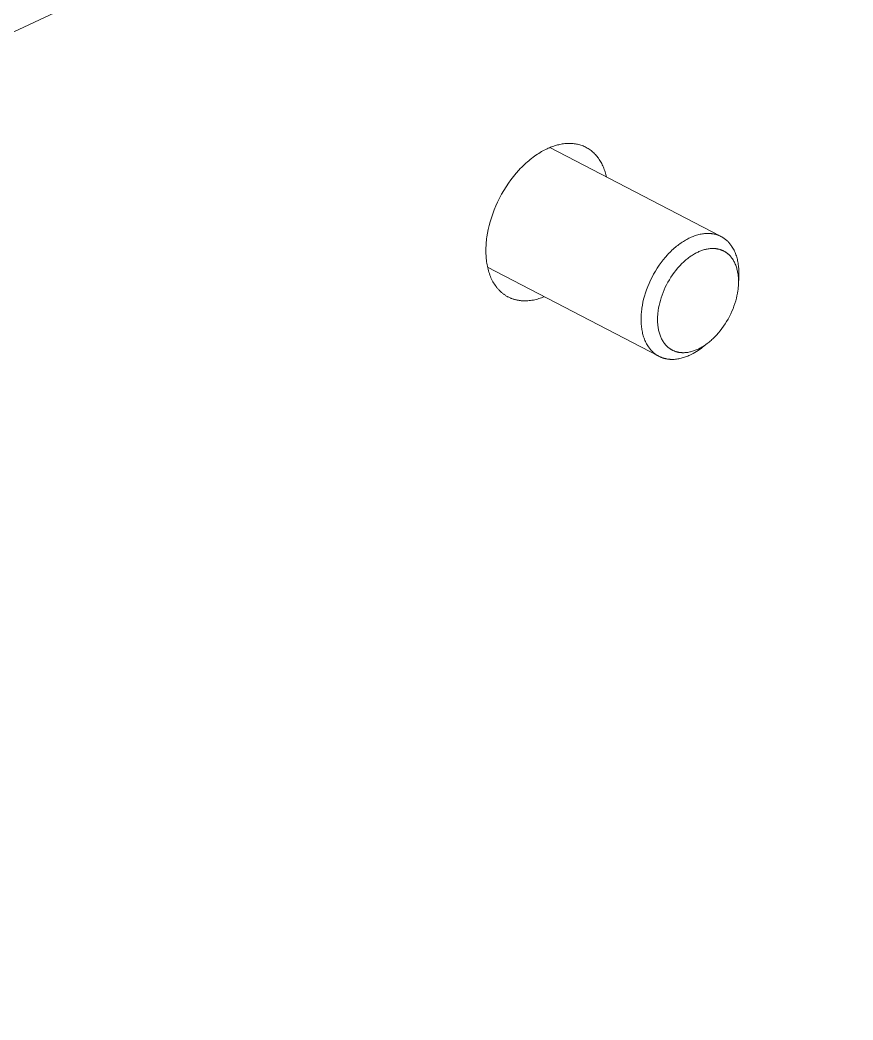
# Model space of a CAD drawing. Header units: millimetres. Extents: x -507 to 4570, y -12 to 3479.
# Drawn here: x 4308.1 to 4344.68, y 1461.96 to 1505.88 of the extents above; entities that cross this region are included whole.
import ezdxf

# ---------------------------------------------------------------- set-up
doc = ezdxf.new("R2010")
doc.units = ezdxf.units.MM
doc.layers.add('ZANO_R', color=7, linetype='Continuous', lineweight=0)

msp = doc.modelspace()

# ---------------------------------------------------------------- linework, layer by layer
at = {"layer": 'ZANO_R'}
for p, q in [((4344.68, 1522.625), (4108.25, 1411.923)), ((4331.005, 1500.1), (4331.066, 1500.135)), ((4331.066, 1500.135), (4331.127, 1500.167)), ((4331.127, 1500.167), (4331.187, 1500.198)), ((4331.187, 1500.198), (4331.247, 1500.226)), ((4331.247, 1500.226), (4331.297, 1500.249)), ((4331.297, 1500.249), (4331.347, 1500.271)), ((4331.347, 1500.271), (4331.398, 1500.292)), ((4331.369, 1500.281), (4338.835, 1496.399)), ((4331.398, 1500.292), (4331.449, 1500.312)), ((4331.449, 1500.312), (4331.5, 1500.331)), ((4331.5, 1500.331), (4331.551, 1500.348)), ((4331.551, 1500.348), (4331.603, 1500.365)), ((4331.603, 1500.365), (4331.655, 1500.38)), ((4331.655, 1500.38), (4331.707, 1500.394)), ((4331.707, 1500.394), (4331.76, 1500.407)), ((4331.76, 1500.407), (4331.812, 1500.419)), ((4331.812, 1500.419), (4331.865, 1500.429)), ((4331.865, 1500.429), (4331.917, 1500.438)), ((4331.917, 1500.438), (4331.97, 1500.446)), ((4331.97, 1500.446), (4332.022, 1500.452)), ((4332.022, 1500.452), (4332.075, 1500.457)), ((4332.075, 1500.457), (4332.127, 1500.461)), ((4332.127, 1500.461), (4332.18, 1500.463)), ((4332.18, 1500.463), (4332.232, 1500.463)), ((4332.232, 1500.463), (4332.284, 1500.462)), ((4332.284, 1500.462), (4332.335, 1500.46)), ((4332.335, 1500.46), (4332.387, 1500.456)), ((4332.387, 1500.456), (4332.438, 1500.45)), ((4332.438, 1500.45), (4332.489, 1500.443)), ((4332.489, 1500.443), (4332.539, 1500.434)), ((4332.539, 1500.434), (4332.589, 1500.424)), ((4332.589, 1500.424), (4332.638, 1500.412)), ((4332.638, 1500.412), (4332.687, 1500.399)), ((4332.687, 1500.399), (4332.736, 1500.384)), ((4332.736, 1500.384), (4332.783, 1500.367)), ((4332.783, 1500.367), (4332.83, 1500.349)), ((4332.83, 1500.349), (4332.877, 1500.329)), ((4332.877, 1500.329), (4332.923, 1500.307)), ((4332.923, 1500.307), (4332.968, 1500.284)), ((4332.968, 1500.284), (4333.012, 1500.26)), ((4333.012, 1500.26), (4333.056, 1500.234)), ((4333.056, 1500.234), (4333.098, 1500.206)), ((4333.098, 1500.206), (4333.14, 1500.177)), ((4333.14, 1500.177), (4333.181, 1500.146)), ((4333.181, 1500.146), (4333.221, 1500.114)), ((4330.382, 1499.65), (4330.445, 1499.704)), ((4330.445, 1499.704), (4330.507, 1499.756)), ((4330.507, 1499.756), (4330.57, 1499.806)), ((4330.57, 1499.806), (4330.633, 1499.854)), ((4330.633, 1499.854), (4330.695, 1499.9)), ((4330.695, 1499.9), (4330.758, 1499.944)), ((4330.758, 1499.944), (4330.82, 1499.986)), ((4330.82, 1499.986), (4330.882, 1500.026)), ((4330.882, 1500.026), (4330.944, 1500.064)), ((4330.944, 1500.064), (4331.005, 1500.1)), ((4333.221, 1500.114), (4333.26, 1500.08)), ((4333.26, 1500.08), (4333.298, 1500.045)), ((4333.298, 1500.045), (4333.335, 1500.009)), ((4333.335, 1500.009), (4333.372, 1499.971)), ((4333.372, 1499.971), (4333.407, 1499.932)), ((4333.407, 1499.932), (4333.441, 1499.892)), ((4333.441, 1499.892), (4333.473, 1499.85)), ((4333.473, 1499.85), (4333.505, 1499.807)), ((4333.505, 1499.807), (4333.536, 1499.763)), ((4333.536, 1499.763), (4333.565, 1499.718)), ((4333.565, 1499.718), (4333.594, 1499.671)), ((4329.893, 1499.154), (4330.013, 1499.289)), ((4330.013, 1499.289), (4330.073, 1499.354)), ((4330.073, 1499.354), (4330.134, 1499.417)), ((4330.134, 1499.417), (4330.196, 1499.478)), ((4330.196, 1499.478), (4330.258, 1499.537)), ((4330.258, 1499.537), (4330.32, 1499.595)), ((4330.32, 1499.595), (4330.382, 1499.65)), ((4333.594, 1499.671), (4333.621, 1499.624)), ((4333.621, 1499.624), (4333.647, 1499.575)), ((4333.647, 1499.575), (4333.672, 1499.526)), ((4333.672, 1499.526), (4333.696, 1499.475)), ((4333.696, 1499.475), (4333.719, 1499.424)), ((4333.719, 1499.424), (4333.74, 1499.372)), ((4333.74, 1499.372), (4333.76, 1499.319)), ((4333.76, 1499.319), (4333.779, 1499.265)), ((4333.779, 1499.265), (4333.797, 1499.211)), ((4329.553, 1498.713), (4329.663, 1498.866)), ((4329.663, 1498.866), (4329.776, 1499.013)), ((4329.776, 1499.013), (4329.893, 1499.154)), ((4333.797, 1499.211), (4333.814, 1499.156)), ((4333.814, 1499.156), (4333.83, 1499.1)), ((4333.83, 1499.1), (4333.844, 1499.044)), ((4333.844, 1499.044), (4333.857, 1498.987)), ((4329.251, 1498.228), (4329.347, 1498.393)), ((4329.347, 1498.393), (4329.448, 1498.555)), ((4329.448, 1498.555), (4329.553, 1498.713)), ((4329.076, 1497.888), (4329.161, 1498.059)), ((4329.161, 1498.059), (4329.251, 1498.228)), ((4328.86, 1497.367), (4328.926, 1497.541)), ((4328.926, 1497.541), (4328.998, 1497.715)), ((4328.998, 1497.715), (4329.076, 1497.888)), ((4328.748, 1497.021), (4328.801, 1497.194)), ((4328.801, 1497.194), (4328.86, 1497.367)), ((4328.631, 1496.516), (4328.664, 1496.682)), ((4328.664, 1496.682), (4328.703, 1496.85)), ((4328.703, 1496.85), (4328.748, 1497.021)), ((4328.577, 1496.118), (4328.585, 1496.196)), ((4328.585, 1496.196), (4328.594, 1496.274)), ((4328.594, 1496.274), (4328.605, 1496.354)), ((4328.605, 1496.354), (4328.631, 1496.516)), ((4337.281, 1496.189), (4337.232, 1496.158)), ((4337.33, 1496.218), (4337.281, 1496.189)), ((4337.379, 1496.245), (4337.33, 1496.218)), ((4337.428, 1496.271), (4337.379, 1496.245)), ((4337.476, 1496.296), (4337.428, 1496.271)), ((4337.523, 1496.319), (4337.476, 1496.296)), ((4337.571, 1496.34), (4337.523, 1496.319)), ((4337.619, 1496.361), (4337.571, 1496.34)), ((4337.668, 1496.38), (4337.619, 1496.361)), ((4337.716, 1496.399), (4337.668, 1496.38)), ((4337.766, 1496.416), (4337.716, 1496.399)), ((4337.815, 1496.431), (4337.766, 1496.416)), ((4337.865, 1496.446), (4337.815, 1496.431)), ((4337.914, 1496.459), (4337.865, 1496.446)), ((4337.964, 1496.47), (4337.914, 1496.459)), ((4338.014, 1496.48), (4337.964, 1496.47)), ((4338.065, 1496.489), (4338.014, 1496.48)), ((4338.115, 1496.496), (4338.065, 1496.489)), ((4338.165, 1496.501), (4338.115, 1496.496)), ((4338.215, 1496.505), (4338.165, 1496.501)), ((4338.265, 1496.508), (4338.215, 1496.505)), ((4338.315, 1496.508), (4338.265, 1496.508)), ((4338.364, 1496.507), (4338.315, 1496.508)), ((4338.389, 1496.506), (4338.364, 1496.507)), ((4338.413, 1496.504), (4338.389, 1496.506)), ((4338.438, 1496.502), (4338.413, 1496.504)), ((4338.462, 1496.499), (4338.438, 1496.502)), ((4338.486, 1496.496), (4338.462, 1496.499)), ((4338.511, 1496.493), (4338.486, 1496.496)), ((4338.535, 1496.489), (4338.511, 1496.493)), ((4338.559, 1496.485), (4338.535, 1496.489)), ((4338.582, 1496.48), (4338.559, 1496.485)), ((4338.606, 1496.475), (4338.582, 1496.48)), ((4338.63, 1496.469), (4338.606, 1496.475)), ((4338.653, 1496.463), (4338.63, 1496.469)), ((4338.676, 1496.456), (4338.653, 1496.463)), ((4338.7, 1496.449), (4338.676, 1496.456)), ((4338.722, 1496.442), (4338.7, 1496.449)), ((4338.745, 1496.434), (4338.722, 1496.442)), ((4338.768, 1496.425), (4338.745, 1496.434)), ((4338.79, 1496.416), (4338.768, 1496.425)), ((4338.813, 1496.407), (4338.79, 1496.416)), ((4338.835, 1496.397), (4338.813, 1496.407)), ((4338.856, 1496.387), (4338.835, 1496.397)), ((4338.878, 1496.376), (4338.856, 1496.387)), ((4338.9, 1496.365), (4338.878, 1496.376)), ((4338.921, 1496.354), (4338.9, 1496.365)), ((4338.942, 1496.342), (4338.921, 1496.354)), ((4338.963, 1496.329), (4338.942, 1496.342)), ((4338.983, 1496.317), (4338.963, 1496.329)), ((4339.003, 1496.303), (4338.983, 1496.317)), ((4339.023, 1496.289), (4339.003, 1496.303)), ((4339.043, 1496.275), (4339.023, 1496.289)), ((4339.063, 1496.261), (4339.043, 1496.275)), ((4339.082, 1496.246), (4339.063, 1496.261)), ((4339.101, 1496.23), (4339.082, 1496.246)), ((4339.12, 1496.214), (4339.101, 1496.23)), ((4339.138, 1496.198), (4339.12, 1496.214)), ((4339.156, 1496.182), (4339.138, 1496.198)), ((4339.174, 1496.164), (4339.156, 1496.182)), ((4328.56, 1495.819), (4328.563, 1495.892)), ((4328.56, 1495.747), (4328.56, 1495.819)), ((4328.56, 1495.678), (4328.56, 1495.747)), ((4328.563, 1495.892), (4328.566, 1495.966)), ((4328.566, 1495.966), (4328.571, 1496.041)), ((4328.571, 1496.041), (4328.577, 1496.118)), ((4336.732, 1495.767), (4336.683, 1495.72)), ((4336.782, 1495.813), (4336.732, 1495.767)), ((4336.832, 1495.858), (4336.782, 1495.813)), ((4336.882, 1495.901), (4336.832, 1495.858)), ((4336.932, 1495.942), (4336.882, 1495.901)), ((4336.982, 1495.982), (4336.932, 1495.942)), ((4337.032, 1496.02), (4336.982, 1495.982)), ((4337.082, 1496.057), (4337.032, 1496.02)), ((4337.132, 1496.092), (4337.082, 1496.057)), ((4337.182, 1496.126), (4337.132, 1496.092)), ((4337.232, 1496.158), (4337.182, 1496.126)), ((4337.915, 1495.709), (4337.955, 1495.726)), ((4337.955, 1495.726), (4337.995, 1495.742)), ((4337.995, 1495.742), (4338.035, 1495.757)), ((4338.035, 1495.757), (4338.076, 1495.771)), ((4338.076, 1495.771), (4338.117, 1495.784)), ((4338.117, 1495.784), (4338.158, 1495.796)), ((4338.158, 1495.796), (4338.199, 1495.807)), ((4338.199, 1495.807), (4338.24, 1495.816)), ((4338.24, 1495.816), (4338.282, 1495.824)), ((4338.282, 1495.824), (4338.323, 1495.832)), ((4338.323, 1495.832), (4338.365, 1495.837)), ((4338.365, 1495.837), (4338.406, 1495.842)), ((4338.406, 1495.842), (4338.448, 1495.845)), ((4338.448, 1495.845), (4338.489, 1495.847)), ((4338.489, 1495.847), (4338.53, 1495.847)), ((4338.53, 1495.847), (4338.571, 1495.846)), ((4338.571, 1495.846), (4338.591, 1495.845)), ((4338.591, 1495.845), (4338.612, 1495.844)), ((4338.612, 1495.844), (4338.632, 1495.842)), ((4338.632, 1495.842), (4338.652, 1495.84)), ((4338.652, 1495.84), (4338.672, 1495.838)), ((4338.672, 1495.838), (4338.692, 1495.835)), ((4338.692, 1495.835), (4338.712, 1495.832)), ((4338.712, 1495.832), (4338.732, 1495.828)), ((4338.732, 1495.828), (4338.752, 1495.824)), ((4338.752, 1495.824), (4338.771, 1495.82)), ((4338.771, 1495.82), (4338.791, 1495.815)), ((4338.791, 1495.815), (4338.81, 1495.81)), ((4338.81, 1495.81), (4338.829, 1495.804)), ((4338.829, 1495.804), (4338.849, 1495.799)), ((4338.849, 1495.799), (4338.868, 1495.792)), ((4338.868, 1495.792), (4338.886, 1495.786)), ((4338.886, 1495.786), (4338.905, 1495.779)), ((4338.905, 1495.779), (4338.924, 1495.772)), ((4338.924, 1495.772), (4338.942, 1495.764)), ((4338.942, 1495.764), (4338.96, 1495.756)), ((4338.96, 1495.756), (4338.978, 1495.747)), ((4338.978, 1495.747), (4338.996, 1495.739)), ((4338.996, 1495.739), (4339.014, 1495.729)), ((4339.014, 1495.729), (4339.032, 1495.72)), ((4339.192, 1496.147), (4339.174, 1496.164)), ((4339.209, 1496.129), (4339.192, 1496.147)), ((4339.226, 1496.111), (4339.209, 1496.129)), ((4339.243, 1496.092), (4339.226, 1496.111)), ((4339.26, 1496.073), (4339.243, 1496.092)), ((4339.276, 1496.054), (4339.26, 1496.073)), ((4339.292, 1496.034), (4339.276, 1496.054)), ((4339.307, 1496.014), (4339.292, 1496.034)), ((4339.322, 1495.994), (4339.307, 1496.014)), ((4339.337, 1495.973), (4339.322, 1495.994)), ((4339.352, 1495.952), (4339.337, 1495.973)), ((4339.38, 1495.909), (4339.352, 1495.952)), ((4339.407, 1495.865), (4339.38, 1495.909)), ((4339.433, 1495.819), (4339.407, 1495.865)), ((4339.457, 1495.772), (4339.433, 1495.819)), ((4339.48, 1495.724), (4339.457, 1495.772)), ((4328.562, 1495.609), (4328.56, 1495.678)), ((4328.566, 1495.54), (4328.562, 1495.609)), ((4328.57, 1495.472), (4328.566, 1495.54)), ((4328.576, 1495.403), (4328.57, 1495.472)), ((4328.583, 1495.335), (4328.576, 1495.403)), ((4328.592, 1495.267), (4328.583, 1495.335)), ((4336.347, 1495.348), (4336.256, 1495.23)), ((4336.441, 1495.461), (4336.347, 1495.348)), ((4336.536, 1495.568), (4336.441, 1495.461)), ((4336.585, 1495.62), (4336.536, 1495.568)), ((4336.634, 1495.671), (4336.585, 1495.62)), ((4336.683, 1495.72), (4336.634, 1495.671)), ((4337.262, 1495.272), (4337.303, 1495.309)), ((4337.303, 1495.309), (4337.345, 1495.345)), ((4337.345, 1495.345), (4337.386, 1495.379)), ((4337.386, 1495.379), (4337.428, 1495.412)), ((4337.428, 1495.412), (4337.469, 1495.444)), ((4337.469, 1495.444), (4337.511, 1495.474)), ((4337.511, 1495.474), (4337.552, 1495.503)), ((4337.552, 1495.503), (4337.593, 1495.531)), ((4337.593, 1495.531), (4337.634, 1495.558)), ((4337.634, 1495.558), (4337.675, 1495.583)), ((4337.675, 1495.583), (4337.716, 1495.607)), ((4337.716, 1495.607), (4337.756, 1495.63)), ((4337.756, 1495.63), (4337.796, 1495.651)), ((4337.796, 1495.651), (4337.836, 1495.672)), ((4337.836, 1495.672), (4337.875, 1495.691)), ((4337.875, 1495.691), (4337.915, 1495.709)), ((4339.032, 1495.72), (4339.049, 1495.71)), ((4339.049, 1495.71), (4339.066, 1495.7)), ((4339.066, 1495.7), (4339.083, 1495.689)), ((4339.083, 1495.689), (4339.1, 1495.678)), ((4339.1, 1495.678), (4339.117, 1495.667)), ((4339.117, 1495.667), (4339.133, 1495.655)), ((4339.133, 1495.655), (4339.149, 1495.643)), ((4339.149, 1495.643), (4339.165, 1495.63)), ((4339.165, 1495.63), (4339.181, 1495.618)), ((4339.181, 1495.618), (4339.196, 1495.604)), ((4339.196, 1495.604), (4339.212, 1495.591)), ((4339.212, 1495.591), (4339.227, 1495.577)), ((4339.227, 1495.577), (4339.241, 1495.563)), ((4339.241, 1495.563), (4339.256, 1495.549)), ((4339.256, 1495.549), (4339.27, 1495.534)), ((4339.27, 1495.534), (4339.285, 1495.519)), ((4339.285, 1495.519), (4339.298, 1495.503)), ((4339.298, 1495.503), (4339.312, 1495.488)), ((4339.312, 1495.488), (4339.325, 1495.472)), ((4339.325, 1495.472), (4339.338, 1495.455)), ((4339.338, 1495.455), (4339.351, 1495.439)), ((4339.351, 1495.439), (4339.364, 1495.422)), ((4339.364, 1495.422), (4339.376, 1495.405)), ((4339.376, 1495.405), (4339.388, 1495.387)), ((4339.388, 1495.387), (4339.412, 1495.352)), ((4339.412, 1495.352), (4339.434, 1495.315)), ((4339.434, 1495.315), (4339.455, 1495.277)), ((4339.501, 1495.676), (4339.48, 1495.724)), ((4339.522, 1495.626), (4339.501, 1495.676)), ((4339.541, 1495.575), (4339.522, 1495.626)), ((4339.558, 1495.523), (4339.541, 1495.575)), ((4339.575, 1495.471), (4339.558, 1495.523)), ((4339.59, 1495.418), (4339.575, 1495.471)), ((4339.603, 1495.364), (4339.59, 1495.418)), ((4339.616, 1495.31), (4339.603, 1495.364)), ((4339.627, 1495.255), (4339.616, 1495.31)), ((4328.602, 1495.199), (4328.592, 1495.267)), ((4328.613, 1495.132), (4328.602, 1495.199)), ((4328.626, 1495.066), (4328.613, 1495.132)), ((4328.641, 1495), (4328.626, 1495.066)), ((4336.126, 1491.128), (4328.636, 1495.023)), ((4328.657, 1494.935), (4328.641, 1495)), ((4328.674, 1494.87), (4328.657, 1494.935)), ((4328.693, 1494.806), (4328.674, 1494.87)), ((4336.004, 1494.852), (4335.927, 1494.719)), ((4336.084, 1494.982), (4336.004, 1494.852)), ((4336.169, 1495.108), (4336.084, 1494.982)), ((4336.256, 1495.23), (4336.169, 1495.108)), ((4336.827, 1494.79), (4336.902, 1494.887)), ((4336.902, 1494.887), (4336.98, 1494.981)), ((4336.98, 1494.981), (4337.059, 1495.07)), ((4337.059, 1495.07), (4337.099, 1495.113)), ((4337.099, 1495.113), (4337.139, 1495.155)), ((4337.139, 1495.155), (4337.18, 1495.195)), ((4337.18, 1495.195), (4337.221, 1495.234)), ((4337.221, 1495.234), (4337.262, 1495.272)), ((4339.455, 1495.277), (4339.475, 1495.239)), ((4339.475, 1495.239), (4339.494, 1495.199)), ((4339.494, 1495.199), (4339.512, 1495.159)), ((4339.512, 1495.159), (4339.529, 1495.117)), ((4339.529, 1495.117), (4339.545, 1495.075)), ((4339.545, 1495.075), (4339.559, 1495.033)), ((4339.559, 1495.033), (4339.573, 1494.989)), ((4339.573, 1494.989), (4339.585, 1494.945)), ((4339.585, 1494.945), (4339.596, 1494.901)), ((4339.596, 1494.901), (4339.607, 1494.856)), ((4339.607, 1494.856), (4339.616, 1494.811)), ((4339.637, 1495.2), (4339.627, 1495.255)), ((4339.645, 1495.144), (4339.637, 1495.2)), ((4339.653, 1495.088), (4339.645, 1495.144)), ((4339.659, 1495.032), (4339.653, 1495.088)), ((4339.664, 1494.975), (4339.659, 1495.032)), ((4339.668, 1494.918), (4339.664, 1494.975)), ((4339.671, 1494.862), (4339.668, 1494.918)), ((4339.672, 1494.805), (4339.671, 1494.862)), ((4328.714, 1494.744), (4328.693, 1494.806)), ((4328.736, 1494.682), (4328.714, 1494.744)), ((4328.76, 1494.621), (4328.736, 1494.682)), ((4328.785, 1494.561), (4328.76, 1494.621)), ((4328.812, 1494.502), (4328.785, 1494.561)), ((4328.84, 1494.445), (4328.812, 1494.502)), ((4328.87, 1494.389), (4328.84, 1494.445)), ((4335.787, 1494.448), (4335.724, 1494.309)), ((4335.855, 1494.584), (4335.787, 1494.448)), ((4335.927, 1494.719), (4335.855, 1494.584)), ((4336.555, 1494.368), (4336.618, 1494.477)), ((4336.618, 1494.477), (4336.685, 1494.585)), ((4336.685, 1494.585), (4336.755, 1494.689)), ((4336.755, 1494.689), (4336.827, 1494.79)), ((4339.616, 1494.811), (4339.624, 1494.765)), ((4339.624, 1494.765), (4339.631, 1494.719)), ((4339.631, 1494.719), (4339.637, 1494.673)), ((4339.637, 1494.673), (4339.642, 1494.626)), ((4339.642, 1494.626), (4339.647, 1494.579)), ((4339.647, 1494.579), (4339.65, 1494.532)), ((4339.65, 1494.532), (4339.652, 1494.485)), ((4339.668, 1494.57), (4339.652, 1494.295)), ((4339.652, 1494.485), (4339.653, 1494.438)), ((4339.653, 1494.438), (4339.654, 1494.391)), ((4339.668, 1494.57), (4339.671, 1494.659)), ((4339.671, 1494.659), (4339.673, 1494.748)), ((4339.673, 1494.748), (4339.672, 1494.805)), ((4328.902, 1494.334), (4328.87, 1494.389)), ((4328.935, 1494.281), (4328.902, 1494.334)), ((4328.969, 1494.229), (4328.935, 1494.281)), ((4329.005, 1494.179), (4328.969, 1494.229)), ((4329.024, 1494.154), (4329.005, 1494.179)), ((4329.043, 1494.13), (4329.024, 1494.154)), ((4329.062, 1494.106), (4329.043, 1494.13)), ((4329.082, 1494.083), (4329.062, 1494.106)), ((4329.102, 1494.06), (4329.082, 1494.083)), ((4329.122, 1494.038), (4329.102, 1494.06)), ((4329.143, 1494.016), (4329.122, 1494.038)), ((4329.164, 1493.994), (4329.143, 1494.016)), ((4329.185, 1493.973), (4329.164, 1493.994)), ((4329.207, 1493.953), (4329.185, 1493.973)), ((4335.614, 1494.031), (4335.567, 1493.892)), ((4335.667, 1494.17), (4335.614, 1494.031)), ((4335.724, 1494.309), (4335.667, 1494.17)), ((4336.339, 1493.913), (4336.387, 1494.028)), ((4336.387, 1494.028), (4336.439, 1494.143)), ((4336.439, 1494.143), (4336.495, 1494.256)), ((4336.495, 1494.256), (4336.555, 1494.368)), ((4339.624, 1493.989), (4339.607, 1493.882)), ((4339.631, 1494.042), (4339.624, 1493.989)), ((4339.637, 1494.094), (4339.631, 1494.042)), ((4339.642, 1494.145), (4339.637, 1494.094)), ((4339.647, 1494.196), (4339.642, 1494.145)), ((4339.65, 1494.246), (4339.647, 1494.196)), ((4339.652, 1494.295), (4339.65, 1494.246)), ((4339.653, 1494.343), (4339.652, 1494.295)), ((4339.654, 1494.391), (4339.653, 1494.343)), ((4329.229, 1493.933), (4329.207, 1493.953)), ((4329.251, 1493.913), (4329.229, 1493.933)), ((4329.274, 1493.894), (4329.251, 1493.913)), ((4329.297, 1493.875), (4329.274, 1493.894)), ((4329.32, 1493.857), (4329.297, 1493.875)), ((4329.344, 1493.839), (4329.32, 1493.857)), ((4329.368, 1493.822), (4329.344, 1493.839)), ((4329.392, 1493.805), (4329.368, 1493.822)), ((4329.417, 1493.789), (4329.392, 1493.805)), ((4329.441, 1493.774), (4329.417, 1493.789)), ((4329.466, 1493.758), (4329.441, 1493.774)), ((4329.492, 1493.744), (4329.466, 1493.758)), ((4329.517, 1493.73), (4329.492, 1493.744)), ((4329.543, 1493.716), (4329.517, 1493.73)), ((4329.569, 1493.703), (4329.543, 1493.716)), ((4329.596, 1493.69), (4329.569, 1493.703)), ((4329.622, 1493.678), (4329.596, 1493.69)), ((4329.649, 1493.667), (4329.622, 1493.678)), ((4329.676, 1493.656), (4329.649, 1493.667)), ((4329.703, 1493.645), (4329.676, 1493.656)), ((4329.731, 1493.635), (4329.703, 1493.645)), ((4329.758, 1493.626), (4329.731, 1493.635)), ((4329.786, 1493.617), (4329.758, 1493.626)), ((4329.814, 1493.609), (4329.786, 1493.617)), ((4329.842, 1493.601), (4329.814, 1493.609)), ((4329.871, 1493.593), (4329.842, 1493.601)), ((4329.899, 1493.587), (4329.871, 1493.593)), ((4329.928, 1493.58), (4329.899, 1493.587)), ((4329.957, 1493.575), (4329.928, 1493.58)), ((4329.986, 1493.57), (4329.957, 1493.575)), ((4330.015, 1493.565), (4329.986, 1493.57)), ((4330.044, 1493.561), (4330.015, 1493.565)), ((4330.074, 1493.557), (4330.044, 1493.561)), ((4330.103, 1493.554), (4330.074, 1493.557)), ((4330.133, 1493.552), (4330.103, 1493.554)), ((4330.163, 1493.549), (4330.133, 1493.552)), ((4330.222, 1493.547), (4330.163, 1493.549)), ((4330.282, 1493.546), (4330.222, 1493.547)), ((4330.342, 1493.548), (4330.282, 1493.546)), ((4330.403, 1493.551), (4330.342, 1493.548)), ((4330.463, 1493.556), (4330.403, 1493.551)), ((4330.524, 1493.564), (4330.463, 1493.556)), ((4330.585, 1493.573), (4330.524, 1493.564)), ((4330.645, 1493.583), (4330.585, 1493.573)), ((4330.706, 1493.596), (4330.645, 1493.583)), ((4330.766, 1493.61), (4330.706, 1493.596)), ((4330.827, 1493.626), (4330.766, 1493.61)), ((4330.887, 1493.644), (4330.827, 1493.626)), ((4330.946, 1493.663), (4330.887, 1493.644)), ((4331.006, 1493.683), (4330.946, 1493.663)), ((4331.065, 1493.706), (4331.006, 1493.683)), ((4331.124, 1493.729), (4331.065, 1493.706)), ((4335.488, 1493.618), (4335.457, 1493.483)), ((4335.525, 1493.754), (4335.488, 1493.618)), ((4335.567, 1493.892), (4335.525, 1493.754)), ((4336.192, 1493.456), (4336.222, 1493.569)), ((4336.222, 1493.569), (4336.257, 1493.683)), ((4336.257, 1493.683), (4336.296, 1493.798)), ((4336.296, 1493.798), (4336.339, 1493.913)), ((4339.529, 1493.547), (4339.494, 1493.433)), ((4339.559, 1493.66), (4339.529, 1493.547)), ((4339.585, 1493.772), (4339.559, 1493.66)), ((4339.607, 1493.882), (4339.585, 1493.772)), ((4335.394, 1493.094), (4335.388, 1493.032)), ((4335.401, 1493.157), (4335.394, 1493.094)), ((4335.41, 1493.221), (4335.401, 1493.157)), ((4335.431, 1493.35), (4335.41, 1493.221)), ((4335.457, 1493.483), (4335.431, 1493.35)), ((4336.12, 1493.075), (4336.127, 1493.127)), ((4336.127, 1493.127), (4336.144, 1493.235)), ((4336.144, 1493.235), (4336.166, 1493.344)), ((4336.166, 1493.344), (4336.192, 1493.456)), ((4339.412, 1493.203), (4339.364, 1493.088)), ((4339.455, 1493.318), (4339.412, 1493.203)), ((4339.494, 1493.433), (4339.455, 1493.318)), ((4335.375, 1492.792), (4335.374, 1492.735)), ((4335.374, 1492.735), (4335.375, 1492.678)), ((4335.376, 1492.851), (4335.375, 1492.792)), ((4335.375, 1492.678), (4335.376, 1492.621)), ((4335.379, 1492.91), (4335.376, 1492.851)), ((4335.383, 1492.971), (4335.379, 1492.91)), ((4335.388, 1493.032), (4335.383, 1492.971)), ((4336.097, 1492.726), (4336.098, 1492.773)), ((4336.098, 1492.678), (4336.097, 1492.726)), ((4336.098, 1492.773), (4336.099, 1492.821)), ((4336.099, 1492.631), (4336.098, 1492.678)), ((4336.099, 1492.821), (4336.101, 1492.871)), ((4336.101, 1492.871), (4336.104, 1492.921)), ((4336.104, 1492.921), (4336.108, 1492.971)), ((4336.108, 1492.971), (4336.114, 1493.023)), ((4336.114, 1493.023), (4336.12, 1493.075)), ((4339.196, 1492.749), (4339.133, 1492.639)), ((4339.256, 1492.861), (4339.196, 1492.749)), ((4339.312, 1492.974), (4339.256, 1492.861)), ((4339.364, 1493.088), (4339.312, 1492.974)), ((4335.376, 1492.621), (4335.379, 1492.564)), ((4335.379, 1492.564), (4335.383, 1492.507)), ((4335.383, 1492.507), (4335.388, 1492.451)), ((4335.388, 1492.451), (4335.394, 1492.394)), ((4335.394, 1492.394), (4335.401, 1492.338)), ((4335.401, 1492.338), (4335.41, 1492.283)), ((4335.41, 1492.283), (4335.42, 1492.227)), ((4335.42, 1492.227), (4335.431, 1492.173)), ((4336.101, 1492.584), (4336.099, 1492.631)), ((4336.104, 1492.537), (4336.101, 1492.584)), ((4336.108, 1492.491), (4336.104, 1492.537)), ((4336.114, 1492.444), (4336.108, 1492.491)), ((4336.12, 1492.398), (4336.114, 1492.444)), ((4336.127, 1492.351), (4336.12, 1492.398)), ((4336.135, 1492.306), (4336.127, 1492.351)), ((4336.144, 1492.26), (4336.135, 1492.306)), ((4336.154, 1492.215), (4336.144, 1492.26)), ((4336.166, 1492.171), (4336.154, 1492.215)), ((4338.849, 1492.229), (4338.771, 1492.136)), ((4338.924, 1492.326), (4338.849, 1492.229)), ((4338.996, 1492.428), (4338.924, 1492.326)), ((4339.066, 1492.532), (4338.996, 1492.428)), ((4339.133, 1492.639), (4339.066, 1492.532)), ((4335.431, 1492.173), (4335.443, 1492.118)), ((4335.443, 1492.118), (4335.457, 1492.065)), ((4335.457, 1492.065), (4335.472, 1492.012)), ((4335.472, 1492.012), (4335.488, 1491.959)), ((4335.488, 1491.959), (4335.506, 1491.908)), ((4335.506, 1491.908), (4335.525, 1491.857)), ((4335.525, 1491.857), (4335.545, 1491.807)), ((4335.545, 1491.807), (4335.567, 1491.758)), ((4336.178, 1492.127), (4336.166, 1492.171)), ((4336.192, 1492.084), (4336.178, 1492.127)), ((4336.206, 1492.041), (4336.192, 1492.084)), ((4336.222, 1491.999), (4336.206, 1492.041)), ((4336.239, 1491.958), (4336.222, 1491.999)), ((4336.257, 1491.917), (4336.239, 1491.958)), ((4336.276, 1491.878), (4336.257, 1491.917)), ((4336.296, 1491.839), (4336.276, 1491.878)), ((4336.317, 1491.801), (4336.296, 1491.839)), ((4336.339, 1491.765), (4336.317, 1491.801)), ((4338.448, 1491.807), (4338.406, 1491.772)), ((4338.489, 1491.844), (4338.448, 1491.807)), ((4338.53, 1491.882), (4338.489, 1491.844)), ((4338.571, 1491.921), (4338.53, 1491.882)), ((4338.612, 1491.962), (4338.571, 1491.921)), ((4338.652, 1492.004), (4338.612, 1491.962)), ((4338.692, 1492.046), (4338.652, 1492.004)), ((4338.771, 1492.136), (4338.692, 1492.046)), ((4335.567, 1491.758), (4335.59, 1491.71)), ((4335.59, 1491.71), (4335.614, 1491.664)), ((4335.614, 1491.664), (4335.64, 1491.618)), ((4335.64, 1491.618), (4335.667, 1491.574)), ((4335.667, 1491.574), (4335.695, 1491.53)), ((4335.695, 1491.53), (4335.709, 1491.509)), ((4335.709, 1491.509), (4335.724, 1491.489)), ((4335.724, 1491.489), (4335.74, 1491.468)), ((4335.74, 1491.468), (4335.755, 1491.448)), ((4335.755, 1491.448), (4335.771, 1491.428)), ((4335.771, 1491.428), (4335.787, 1491.409)), ((4335.787, 1491.409), (4335.804, 1491.39)), ((4335.804, 1491.39), (4335.82, 1491.372)), ((4335.82, 1491.372), (4335.837, 1491.353)), ((4335.837, 1491.353), (4335.855, 1491.335)), ((4335.855, 1491.335), (4335.872, 1491.318)), ((4336.363, 1491.729), (4336.339, 1491.765)), ((4336.375, 1491.712), (4336.363, 1491.729)), ((4336.387, 1491.694), (4336.375, 1491.712)), ((4336.4, 1491.678), (4336.387, 1491.694)), ((4336.412, 1491.661), (4336.4, 1491.678)), ((4336.426, 1491.645), (4336.412, 1491.661)), ((4336.439, 1491.629), (4336.426, 1491.645)), ((4336.453, 1491.613), (4336.439, 1491.629)), ((4336.466, 1491.598), (4336.453, 1491.613)), ((4336.48, 1491.582), (4336.466, 1491.598)), ((4336.495, 1491.568), (4336.48, 1491.582)), ((4336.509, 1491.553), (4336.495, 1491.568)), ((4336.524, 1491.539), (4336.509, 1491.553)), ((4336.539, 1491.525), (4336.524, 1491.539)), ((4336.555, 1491.512), (4336.539, 1491.525)), ((4336.57, 1491.499), (4336.555, 1491.512)), ((4336.586, 1491.486), (4336.57, 1491.499)), ((4336.602, 1491.474), (4336.586, 1491.486)), ((4336.618, 1491.462), (4336.602, 1491.474)), ((4336.634, 1491.45), (4336.618, 1491.462)), ((4336.651, 1491.439), (4336.634, 1491.45)), ((4336.668, 1491.427), (4336.651, 1491.439)), ((4336.685, 1491.417), (4336.668, 1491.427)), ((4336.702, 1491.407), (4336.685, 1491.417)), ((4336.719, 1491.397), (4336.702, 1491.407)), ((4336.737, 1491.387), (4336.719, 1491.397)), ((4336.755, 1491.378), (4336.737, 1491.387)), ((4336.772, 1491.369), (4336.755, 1491.378)), ((4336.791, 1491.361), (4336.772, 1491.369)), ((4336.809, 1491.353), (4336.791, 1491.361)), ((4336.827, 1491.345), (4336.809, 1491.353)), ((4336.846, 1491.337), (4336.827, 1491.345)), ((4336.864, 1491.331), (4336.846, 1491.337)), ((4337.675, 1491.346), (4337.634, 1491.333)), ((4337.716, 1491.36), (4337.675, 1491.346)), ((4337.756, 1491.375), (4337.716, 1491.36)), ((4337.796, 1491.391), (4337.756, 1491.375)), ((4337.836, 1491.408), (4337.796, 1491.391)), ((4337.81, 1491.321), (4337.879, 1491.366)), ((4337.875, 1491.426), (4337.836, 1491.408)), ((4337.915, 1491.445), (4337.875, 1491.426)), ((4337.879, 1491.366), (4337.946, 1491.412)), ((4337.955, 1491.465), (4337.915, 1491.445)), ((4337.946, 1491.412), (4338.012, 1491.46)), ((4337.995, 1491.487), (4337.955, 1491.465)), ((4338.035, 1491.509), (4337.995, 1491.487)), ((4338.012, 1491.46), (4338.077, 1491.51)), ((4338.076, 1491.533), (4338.035, 1491.509)), ((4338.117, 1491.559), (4338.076, 1491.533)), ((4338.282, 1491.672), (4338.077, 1491.51)), ((4338.158, 1491.585), (4338.117, 1491.559)), ((4338.199, 1491.613), (4338.158, 1491.585)), ((4338.24, 1491.642), (4338.199, 1491.613)), ((4338.282, 1491.672), (4338.24, 1491.642)), ((4338.323, 1491.704), (4338.282, 1491.672)), ((4338.365, 1491.737), (4338.323, 1491.704)), ((4338.406, 1491.772), (4338.365, 1491.737)), ((4335.872, 1491.318), (4335.89, 1491.301)), ((4335.89, 1491.301), (4335.908, 1491.284)), ((4335.908, 1491.284), (4335.927, 1491.268)), ((4335.927, 1491.268), (4335.946, 1491.252)), ((4335.946, 1491.252), (4335.965, 1491.237)), ((4335.965, 1491.237), (4335.984, 1491.222)), ((4335.984, 1491.222), (4336.004, 1491.207)), ((4336.004, 1491.207), (4336.023, 1491.193)), ((4336.023, 1491.193), (4336.043, 1491.179)), ((4336.043, 1491.179), (4336.064, 1491.166)), ((4336.064, 1491.166), (4336.084, 1491.153)), ((4336.084, 1491.153), (4336.105, 1491.141)), ((4336.105, 1491.141), (4336.126, 1491.129)), ((4336.126, 1491.129), (4336.147, 1491.117)), ((4336.147, 1491.117), (4336.169, 1491.106)), ((4336.169, 1491.106), (4336.19, 1491.095)), ((4336.19, 1491.095), (4336.212, 1491.085)), ((4336.212, 1491.085), (4336.234, 1491.075)), ((4336.234, 1491.075), (4336.256, 1491.066)), ((4336.256, 1491.066), (4336.279, 1491.057)), ((4336.279, 1491.057), (4336.301, 1491.049)), ((4336.301, 1491.049), (4336.324, 1491.041)), ((4336.324, 1491.041), (4336.347, 1491.033)), ((4336.347, 1491.033), (4336.37, 1491.026)), ((4336.37, 1491.026), (4336.394, 1491.02)), ((4336.394, 1491.02), (4336.417, 1491.014)), ((4336.417, 1491.014), (4336.441, 1491.008)), ((4336.441, 1491.008), (4336.464, 1491.003)), ((4336.464, 1491.003), (4336.488, 1490.998)), ((4336.488, 1490.998), (4336.512, 1490.994)), ((4336.512, 1490.994), (4336.536, 1490.99)), ((4336.536, 1490.99), (4336.56, 1490.986)), ((4336.56, 1490.986), (4336.585, 1490.983)), ((4336.585, 1490.983), (4336.609, 1490.981)), ((4336.609, 1490.981), (4336.634, 1490.979)), ((4336.634, 1490.979), (4336.658, 1490.977)), ((4336.658, 1490.977), (4336.683, 1490.976)), ((4336.683, 1490.976), (4336.732, 1490.974)), ((4336.732, 1490.974), (4336.782, 1490.975)), ((4336.782, 1490.975), (4336.832, 1490.977)), ((4336.832, 1490.977), (4336.882, 1490.981)), ((4336.883, 1491.324), (4336.864, 1491.331)), ((4336.882, 1490.981), (4336.932, 1490.987)), ((4336.902, 1491.318), (4336.883, 1491.324)), ((4336.921, 1491.312), (4336.902, 1491.318)), ((4336.941, 1491.306), (4336.921, 1491.312)), ((4336.932, 1490.987), (4336.982, 1490.994)), ((4336.96, 1491.301), (4336.941, 1491.306)), ((4336.98, 1491.297), (4336.96, 1491.301)), ((4336.999, 1491.292), (4336.98, 1491.297)), ((4336.982, 1490.994), (4337.032, 1491.002)), ((4337.019, 1491.288), (4336.999, 1491.292)), ((4337.039, 1491.285), (4337.019, 1491.288)), ((4337.032, 1491.002), (4337.082, 1491.012)), ((4337.059, 1491.282), (4337.039, 1491.285)), ((4337.079, 1491.279), (4337.059, 1491.282)), ((4337.099, 1491.276), (4337.079, 1491.279)), ((4337.082, 1491.012), (4337.132, 1491.024)), ((4337.119, 1491.274), (4337.099, 1491.276)), ((4337.139, 1491.272), (4337.119, 1491.274)), ((4337.132, 1491.024), (4337.182, 1491.037)), ((4337.16, 1491.271), (4337.139, 1491.272)), ((4337.18, 1491.27), (4337.16, 1491.271)), ((4337.221, 1491.269), (4337.18, 1491.27)), ((4337.182, 1491.037), (4337.232, 1491.051)), ((4337.262, 1491.269), (4337.221, 1491.269)), ((4337.232, 1491.051), (4337.281, 1491.067)), ((4337.303, 1491.271), (4337.262, 1491.269)), ((4337.281, 1491.067), (4337.33, 1491.084)), ((4337.345, 1491.274), (4337.303, 1491.271)), ((4337.33, 1491.084), (4337.379, 1491.102)), ((4337.386, 1491.279), (4337.345, 1491.274)), ((4337.379, 1491.102), (4337.428, 1491.122)), ((4337.428, 1491.285), (4337.386, 1491.279)), ((4337.469, 1491.292), (4337.428, 1491.285)), ((4337.428, 1491.122), (4337.476, 1491.142)), ((4337.511, 1491.3), (4337.469, 1491.292)), ((4337.476, 1491.142), (4337.523, 1491.164)), ((4337.552, 1491.31), (4337.511, 1491.3)), ((4337.523, 1491.164), (4337.597, 1491.2)), ((4337.593, 1491.321), (4337.552, 1491.31)), ((4337.634, 1491.333), (4337.593, 1491.321)), ((4337.597, 1491.2), (4337.669, 1491.238)), ((4337.669, 1491.238), (4337.74, 1491.279)), ((4337.74, 1491.279), (4337.81, 1491.321))]:
    msp.add_line(p, q, dxfattribs=at)

doc.saveas('drawing.dxf')
